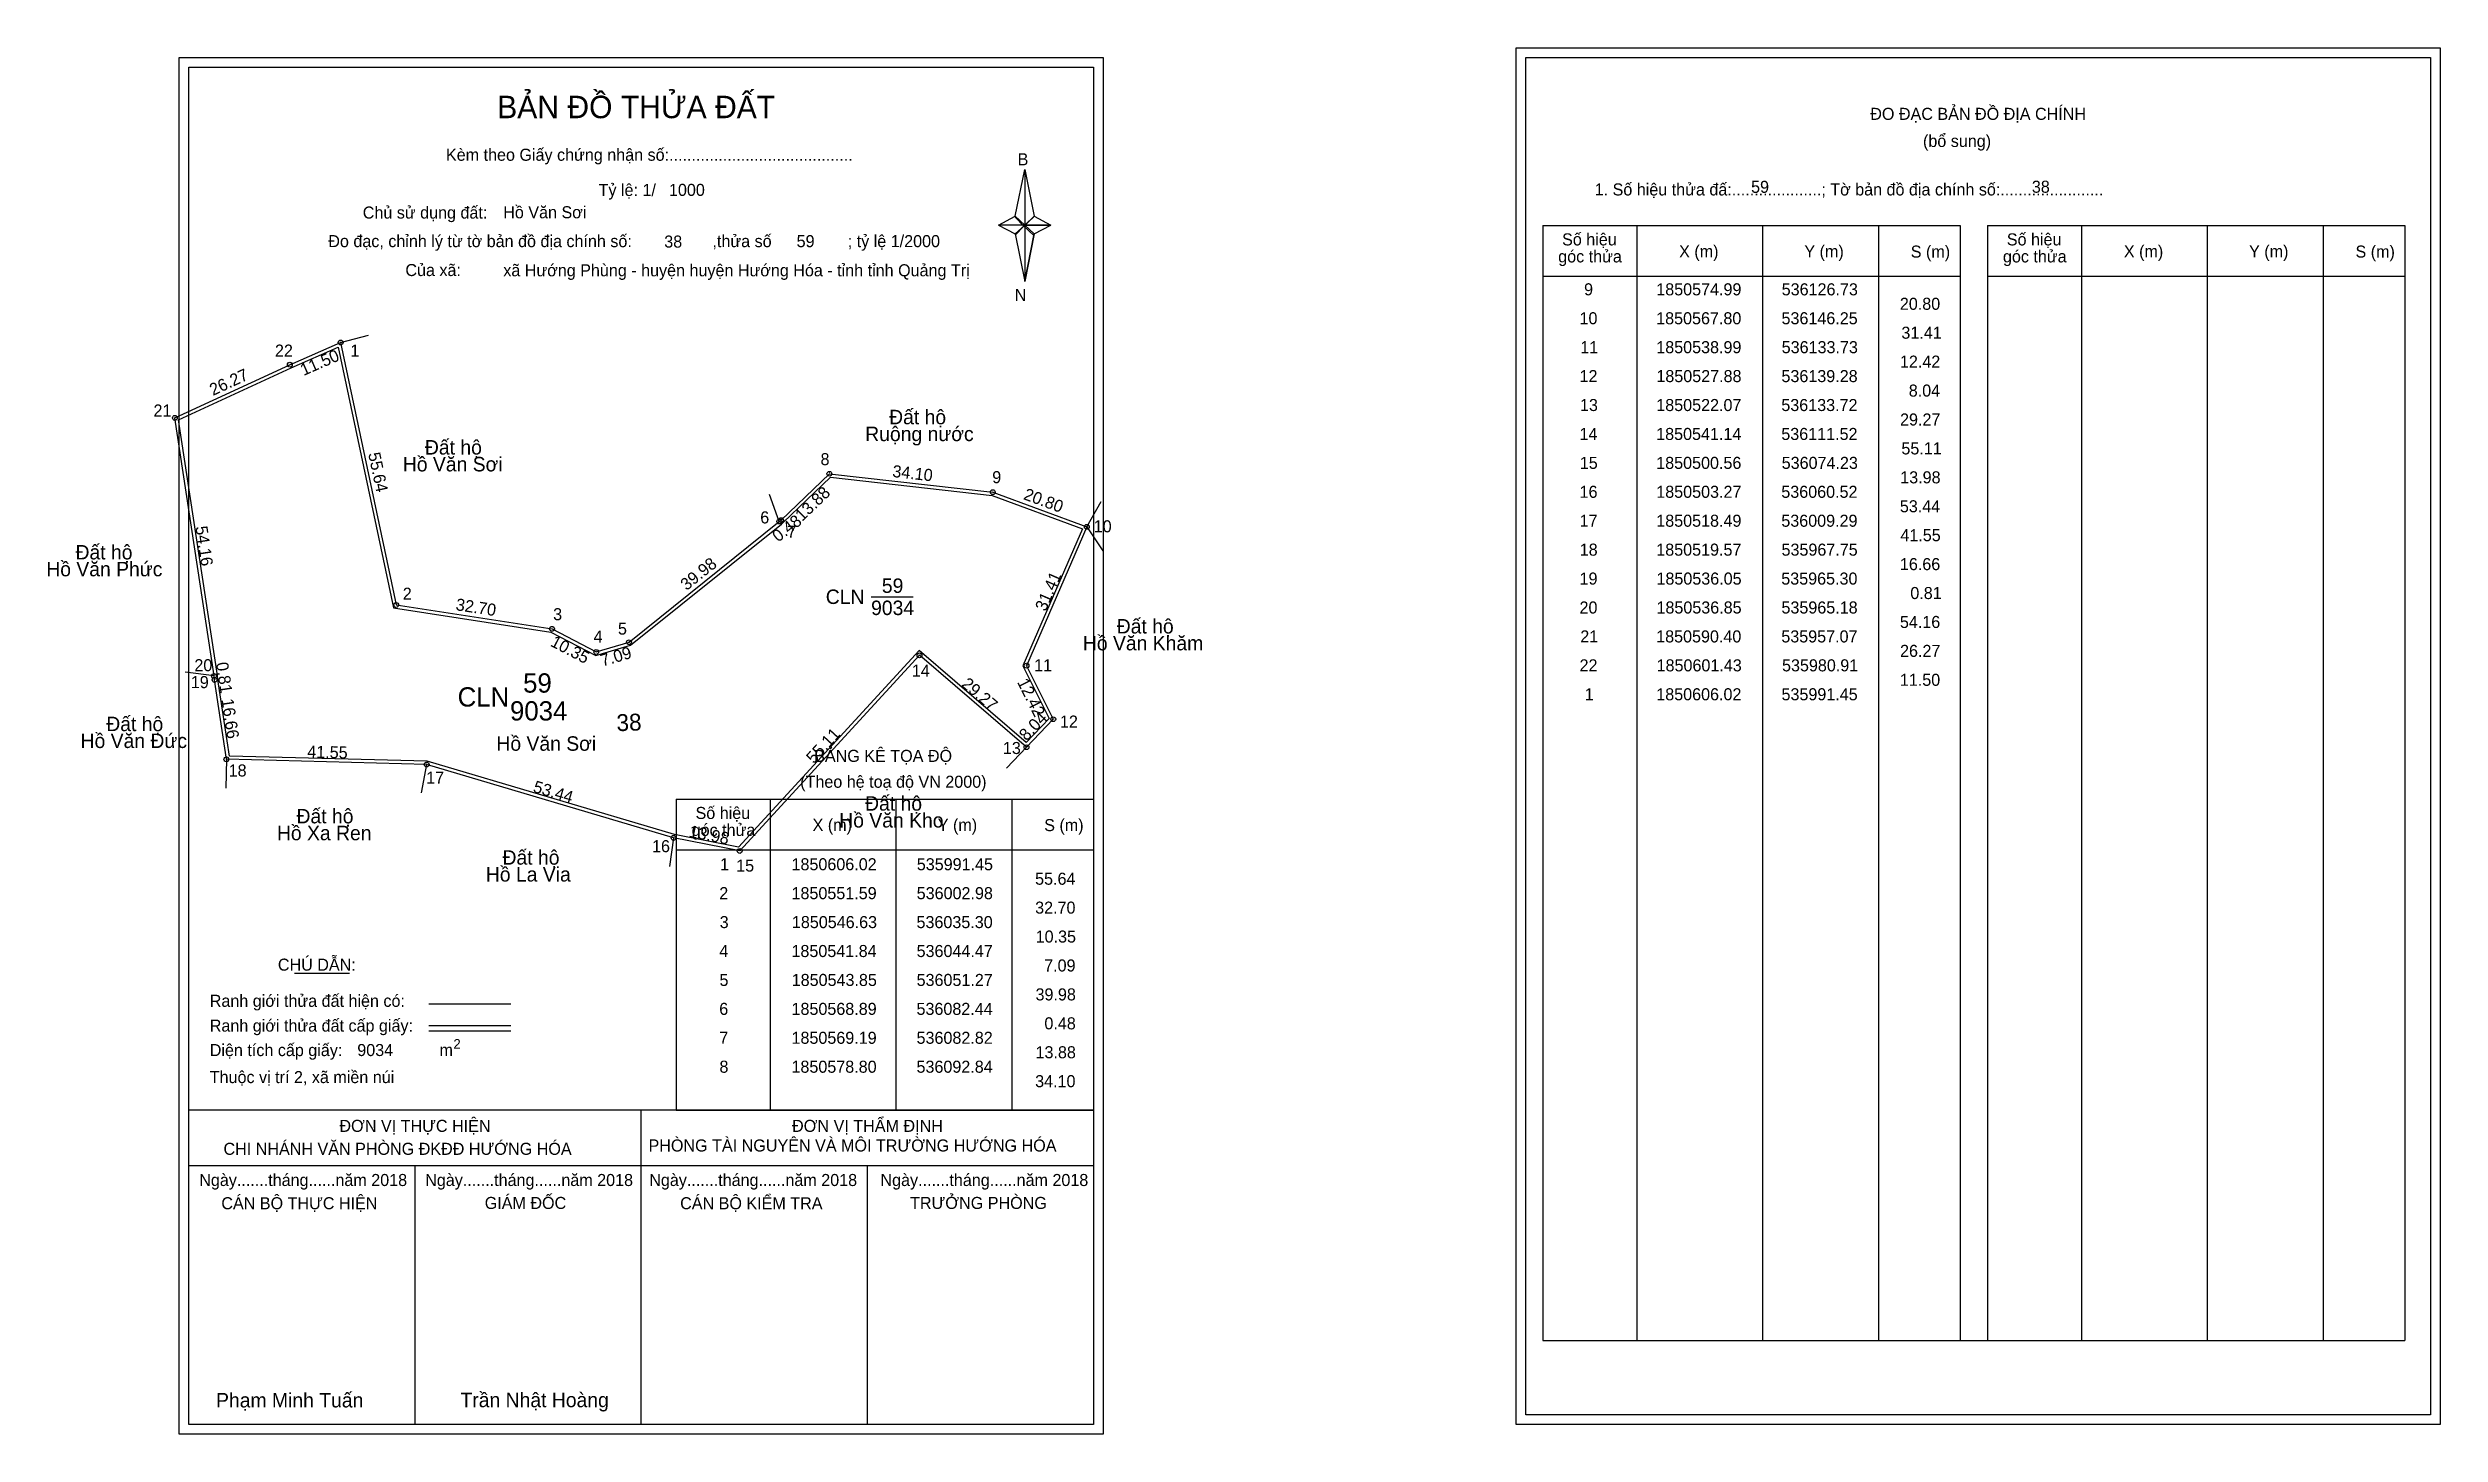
# Model space of a CAD drawing. Extents: x 535931 to 536427, y 1850380 to 1850667.
import ezdxf

# ---------------------------------------------------------------- set-up
doc = ezdxf.new("R2010")
doc.units = 0
for name, color, linetype in [('Level 1', 7, 'Continuous'), ('Level 10', 7, 'Continuous'), ('Level 11', 7, 'Continuous'), ('Level 13', 7, 'Continuous'), ('Level 2', 7, 'Continuous'), ('Level 27', 7, 'Continuous'), ('Level 3', 7, 'Continuous'), ('Level 36', 7, 'Continuous'), ('Level 4', 7, 'Continuous'), ('Level 49', 7, 'Continuous'), ('Level 5', 7, 'Continuous'), ('Level 53', 7, 'Continuous'), ('Level 55', 7, 'Continuous'), ('Level 6', 7, 'Continuous'), ('Level 63', 7, 'Continuous'), ('Level 7', 7, 'Continuous'), ('Level 9', 7, 'Continuous')]:
    doc.layers.add(name, color=color, linetype=linetype)

msp = doc.modelspace()

# ---------------------------------------------------------------- linework, layer by layer
at = {"layer": 'Level 1'}
for p, q in [((535959.96, 1850663.15), (535959.96, 1850663.15)), ((536237.28, 1850665.15), (536237.28, 1850665.15)), ((536131.38, 1850632.27), (536133.35, 1850641.91)), ((536133.35, 1850641.91), (536133.35, 1850630.39)), ((536133.35, 1850641.91), (536135.31, 1850632.27)), ((536127.93, 1850630.39), (536131.38, 1850632.27)), ((536131.38, 1850632.27), (536133.35, 1850630.39)), ((536133.2, 1850630.17), (536131.38, 1850632.05)), ((536135.17, 1850632.05), (536133.2, 1850630.17)), ((536133.2, 1850630.17), (536135.17, 1850632.05)), ((536135.31, 1850632.27), (536133.35, 1850630.39)), ((536133.35, 1850630.39), (536131.38, 1850628.55)), ((536133.2, 1850630.17), (536131.38, 1850628.33)), ((536131.38, 1850628.33), (536133.2, 1850630.17)), ((536131.38, 1850628.55), (536133.35, 1850618.69)), ((536135.17, 1850628.33), (536133.2, 1850630.17)), ((536133.35, 1850630.39), (536133.35, 1850618.69)), ((536133.35, 1850630.39), (536138.76, 1850630.39)), ((536133.35, 1850630.39), (536135.31, 1850628.55)), ((536135.31, 1850628.55), (536133.35, 1850618.69)), ((536135.31, 1850628.55), (536138.76, 1850630.39)), ((536240.81, 1850630.3), (536327.41, 1850630.3)), ((536260.4, 1850399.03), (536260.4, 1850630.3)), ((536286.47, 1850399.03), (536286.47, 1850630.3)), ((536310.45, 1850630.3), (536310.45, 1850399.03)), ((536327.41, 1850630.3), (536327.41, 1850399.03)), ((536333.07, 1850630.3), (536419.67, 1850630.3)), ((536352.66, 1850399.03), (536352.66, 1850630.3)), ((536378.73, 1850399.03), (536378.73, 1850630.3)), ((536402.7, 1850630.3), (536402.7, 1850399.03)), ((536419.67, 1850630.3), (536419.67, 1850399.03)), ((536240.81, 1850619.77), (536327.41, 1850619.77)), ((536333.07, 1850619.77), (536419.67, 1850619.77)), ((536061.05, 1850511.33), (536147.65, 1850511.33)), ((536080.64, 1850446.8), (536080.64, 1850511.33)), ((536106.71, 1850446.8), (536106.71, 1850511.33)), ((536130.68, 1850511.33), (536130.68, 1850446.8)), ((536061.05, 1850500.8), (536147.65, 1850500.8)), ((535981.87, 1850475.22), (535993.28, 1850475.22)), ((536009.74, 1850468.81), (536026.75, 1850468.81)), ((536009.74, 1850464.37), (536026.75, 1850464.37)), ((536009.74, 1850463.27), (536026.75, 1850463.27)), ((536066.78, 1850446.8), (535959.95, 1850446.8)), ((536147.65, 1850446.8), (536042.81, 1850446.8)), ((536053.8, 1850381.58), (536053.8, 1850446.8)), ((536061.05, 1850446.8), (536147.65, 1850446.8)), ((536147.65, 1850435.25), (535959.95, 1850435.25)), ((536006.88, 1850381.58), (536006.88, 1850435.25)), ((536100.73, 1850381.58), (536100.73, 1850435.25)), ((536240.81, 1850399.03), (536419.67, 1850399.03)), ((536424.98, 1850383.58), (536424.98, 1850383.58)), ((536147.65, 1850381.58), (536147.65, 1850381.58))]:
    msp.add_line(p, q, dxfattribs=at)
for points in [[(536131.38, 1850632.27), (536133.35, 1850641.91), (536133.35, 1850630.39)], [(536133.35, 1850630.39), (536135.31, 1850632.27), (536138.76, 1850630.39)], [(536127.93, 1850630.39), (536131.38, 1850628.55), (536133.35, 1850630.39)], [(536133.35, 1850630.39), (536133.35, 1850618.69), (536135.31, 1850628.55)]]:
    msp.add_lwpolyline(points, close=True, dxfattribs=at)
at = {"layer": 'Level 10'}
for p, q in [((536074.23, 1850500.56), (536111.52, 1850541.14)), ((536133.72, 1850522.07), (536139.28, 1850527.88))]:
    msp.add_line(p, q, dxfattribs=at)
for points in [[(536009.29, 1850518.49), (535967.75, 1850519.57), (535965.3, 1850536.05), (535965.18, 1850536.85), (535957.07, 1850590.4), (535980.91, 1850601.43), (535991.45, 1850606.02), (536002.98, 1850551.59), (536035.3, 1850546.63), (536044.47, 1850541.84), (536051.27, 1850543.85), (536082.44, 1850568.89), (536082.82, 1850569.19), (536092.84, 1850578.8), (536126.73, 1850574.99), (536146.25, 1850567.8), (536133.73, 1850538.99), (536139.28, 1850527.88), (536133.72, 1850522.07), (536111.52, 1850541.14), (536074.23, 1850500.56), (536060.52, 1850503.27)], [(536009.4, 1850519.19), (535968.36, 1850520.25), (535965.99, 1850536.15), (535965.87, 1850536.95), (535957.84, 1850589.99), (535981.2, 1850600.79), (535990.94, 1850605.04), (536002.4, 1850550.97), (536035.08, 1850545.96), (536044.4, 1850541.09), (536051.6, 1850543.22), (536082.88, 1850568.34), (536083.28, 1850568.66), (536093.09, 1850578.07), (536126.57, 1850574.3), (536145.31, 1850567.4), (536132.96, 1850538.97), (536138.43, 1850528.01), (536133.67, 1850523.03), (536111.46, 1850542.11), (536073.98, 1850501.32), (536060.69, 1850503.95)]]:
    msp.add_lwpolyline(points, close=True, dxfattribs=at)
at = {"layer": 'Level 11'}
for centre in [(535991.45, 1850606.02), (535980.91, 1850601.43), (535957.07, 1850590.4), (536092.84, 1850578.8), (536126.73, 1850574.99), (536082.44, 1850568.89), (536082.82, 1850569.19), (536146.25, 1850567.8), (536002.98, 1850551.59), (536035.3, 1850546.63), (536044.47, 1850541.84), (536051.27, 1850543.85), (536111.52, 1850541.14), (535965.18, 1850536.85), (535965.3, 1850536.05), (536133.73, 1850538.99), (536139.28, 1850527.88), (536133.72, 1850522.07), (535967.75, 1850519.57), (536009.29, 1850518.49), (536009.29, 1850518.49), (536060.52, 1850503.27), (536074.23, 1850500.56)]:
    msp.add_circle(centre, 0.5, dxfattribs=at)
at = {"layer": 'Level 27'}
for p, q in [((535991.45, 1850606.02), (535997.26, 1850607.53)), ((536082.44, 1850568.89), (536080.38, 1850574.52)), ((536146.25, 1850567.8), (536149.2, 1850573.03)), ((536146.25, 1850567.8), (536149.53, 1850562.78)), ((535965.18, 1850536.85), (535959.23, 1850537.63)), ((536133.72, 1850522.07), (536129.57, 1850517.73)), ((535967.75, 1850519.57), (535967.63, 1850513.57)), ((536009.29, 1850518.49), (536008.16, 1850512.6)), ((536060.52, 1850503.27), (536059.64, 1850497.33))]:
    msp.add_line(p, q, dxfattribs=at)
at = {"layer": 'Level 3'}
for p, q in [((536240.81, 1850630.3), (536240.81, 1850399.03)), ((536333.07, 1850630.3), (536333.07, 1850399.03)), ((536061.05, 1850511.33), (536061.05, 1850446.8))]:
    msp.add_line(p, q, dxfattribs=at)
at = {"layer": 'Level 63'}
for points in [[(536235.28, 1850667.15), (536426.98, 1850667.15), (536426.98, 1850381.58), (536235.28, 1850381.58)], [(535957.95, 1850665.15), (536149.65, 1850665.15), (536149.65, 1850379.58), (535957.95, 1850379.58)], [(535959.95, 1850663.15), (536147.65, 1850663.15), (536147.65, 1850381.58), (535959.95, 1850381.58)], [(536237.28, 1850665.15), (536424.98, 1850665.15), (536424.98, 1850383.58), (536237.28, 1850383.58)]]:
    msp.add_lwpolyline(points, close=True, dxfattribs=at)
at = {"layer": 'Level 9'}
msp.add_line((536101.48, 1850553.29), (536110.21, 1850553.29), dxfattribs=at)

# ---------------------------------------------------------------- texts
at = {"layer": 'Level 1'}
for s, height, p in [('BẢN ĐỒ THỬA ĐẤT', 4.6657, (536023.92, 1850652.56)), ('ĐO ĐẠC BẢN ĐỒ ĐỊA CHÍNH', 2.5, (536308.76, 1850652.21)), ('Kèm theo Giấy chứng nhận số:.........................................', 2.5, (536013.3, 1850643.73)), ('(bổ sung)', 2.5, (536319.7, 1850646.59)), ('B', 2.5, (536131.89, 1850642.79)), ('1. Số hiệu thửa đấ:....................; Tờ bản đồ địa chính số:.......................', 2.5, (536251.59, 1850636.53)), ('Chủ sử dụng đất:', 2.5, (535996.04, 1850631.74)), ('Đo đạc, chỉnh lý từ tờ bản đồ địa chính số:                  ,thửa số                 ; tỷ lệ 1/2000', 2.5, (535988.89, 1850625.81)), ('Số hiệu', 2.5, (536244.83, 1850626.17)), ('X (m)', 2.5, (536269.11, 1850623.69)), ('Y (m)', 2.5, (536295.09, 1850623.69)), ('S (m)', 2.5, (536317.16, 1850623.64)), ('Số hiệu', 2.5, (536337.09, 1850626.17)), ('X (m)', 2.5, (536361.37, 1850623.69)), ('Y (m)', 2.5, (536387.34, 1850623.69)), ('S (m)', 2.5, (536409.42, 1850623.64)), ('Của xã:', 2.5, (536004.88, 1850619.81)), ('góc thửa', 2.5, (536244.03, 1850622.64)), ('góc thửa', 2.5, (536336.29, 1850622.64)), ('N', 2.5, (536131.29, 1850614.62)), ('BẢNG KÊ TỌA ĐỘ', 2.5, (536089.68, 1850519.03)), ('(Theo hệ toạ độ VN 2000)', 2.5, (536086.78, 1850513.67)), ('Số hiệu', 2.5, (536065.07, 1850507.19)), ('X (m)', 2.5, (536089.35, 1850504.72)), ('Y (m)', 2.5, (536115.32, 1850504.72)), ('S (m)', 2.5, (536137.4, 1850504.67)), ('góc thửa', 2.5, (536064.27, 1850503.66)), ('CHÚ DẪN:', 2.5, (535978.43, 1850475.72)), ('Ranh giới thửa đất hiện có:', 2.5, (535964.3, 1850468.22)), ('Ranh giới thửa đất cấp giấy:', 2.5, (535964.3, 1850463.08)), ('Diện tích cấp giấy:', 2.5, (535964.3, 1850458)), ('m', 2.5, (536011.96, 1850458.02)), ('2', 2, (536014.86, 1850459.53)), ('Thuộc vị trí 2, xã miền núi', 2.5, (535964.3, 1850452.4)), ('ĐƠN VỊ THỰC HIỆN', 2.5, (535991.19, 1850442.28)), ('ĐƠN VỊ THẨM ĐỊNH', 2.5, (536085.09, 1850442.28)), ('CHI NHÁNH VĂN PHÒNG ĐKĐĐ HƯỚNG HÓA', 2.5, (535967.15, 1850437.52)), ('PHÒNG TÀI NGUYÊN VÀ MÔI TRƯỜNG HƯỚNG HÓA', 2.5, (536055.32, 1850438.21)), ('Ngày.......tháng......năm 2018', 2.5, (535962.12, 1850431.05)), ('Ngày.......tháng......năm 2018', 2.5, (536008.99, 1850431.05)), ('Ngày.......tháng......năm 2018', 2.5, (536055.47, 1850431.05)), ('Ngày.......tháng......năm 2018', 2.5, (536103.43, 1850431.05)), ('CÁN BỘ THỰC HIỆN', 2.5, (535966.7, 1850426.23)), ('GIÁM ĐỐC', 2.5, (536021.34, 1850426.29)), ('CÁN BỘ KIỂM TRA', 2.5, (536061.88, 1850426.23)), ('TRƯỞNG PHÒNG', 2.5, (536109.57, 1850426.29)), ('Phạm Minh Tuấn', 3, (535965.61, 1850385.12)), ('Trần Nhật Hoàng', 3, (536016.31, 1850385.17))]:
    msp.add_text(s, height=height, dxfattribs=at).set_placement(p)
at = {"layer": 'Level 11'}
msp.add_text('Tỷ lệ: 1/', height=2.5, dxfattribs=at).set_placement((536044.96, 1850636.42))
at = {"layer": 'Level 13'}
for s, p in [('59', (536103.72, 1850554.09)), ('CLN', (536092.09, 1850551.79)), ('9034', (536101.49, 1850549.49))]:
    msp.add_text(s, height=3, dxfattribs=at).set_placement(p)
at = {"layer": 'Level 2'}
msp.add_text('Hồ Văn Sơi', height=3, dxfattribs=at).set_placement((536023.76, 1850521.34))
at = {"layer": 'Level 3'}
msp.add_text('CLN ', height=4, dxfattribs=at).set_placement((536015.72, 1850530.51))
at = {"layer": 'Level 36'}
for s, p in [('Đất hộ', (536105.23, 1850589.07)), ('Đất hộ', (536008.93, 1850582.79)), ('Ruộng nước', (536100.27, 1850585.57)), ('Hồ Văn Sơi', (536004.35, 1850579.29)), ('Đất hộ', (535936.45, 1850561.03)), ('Hồ Văn Phức', (535930.38, 1850557.53)), ('Đất hộ', (536152.44, 1850545.67)), ('Hồ Văn Khăm', (536145.42, 1850542.17)), ('Đất hộ', (535942.83, 1850525.41)), ('Hồ Văn Đức', (535937.5, 1850521.91)), ('Đất hộ', (536100.24, 1850508.92)), ('Đất hộ', (535982.29, 1850506.28)), ('Hồ Văn Kho', (536094.88, 1850505.42)), ('Hồ Xa Ren', (535978.23, 1850502.78)), ('Hồ La Via', (536021.57, 1850494.21)), ('Đất hộ', (536025.03, 1850497.71))]:
    msp.add_text(s, height=3, dxfattribs=at).set_placement(p)
at = {"layer": 'Level 4'}
msp.add_text('59', height=4, dxfattribs=at).set_placement((536029.3, 1850533.4))
at = {"layer": 'Level 49'}
for s, rotation, p in [('11.50', 23.5323, (535983.75, 1850599.07)), ('26.27', 24.8285, (535964.96, 1850594.93)), ('55.64', 281.9603, (535997.15, 1850582.97)), ('34.10', 353.5856, (536105.81, 1850578.15)), ('13.88', 43.8035, (536087.19, 1850568.81)), ('20.80', 339.7792, (536132.93, 1850573.56)), ('54.16', 278.6118, (535961.3, 1850567.78)), ('0.48', 38.2902, (536082.22, 1850564.51)), ('39.98', 38.7762, (536063.2, 1850554.46)), ('31.41', 66.5116, (536137.69, 1850550.11)), ('32.70', 351.2752, (536015.22, 1850550.52)), ('10.35', 332.4194, (536034.78, 1850543.18)), ('7.09', 16.4671, (536045.78, 1850538.79)), ('0.81', 278.5308, (535965.59, 1850539.54)), ('16.66', 278.4559, (535966.72, 1850531.97)), ('29.27', 319.3371, (536120.05, 1850534.87)), ('12.42', 296.5444, (536131.73, 1850535.61)), ('8.04', 46.2596, (536133.73, 1850523.24)), ('41.55', 358.5107, (535984.51, 1850519.93)), ('55.11', 47.4193, (536089.63, 1850518.5)), ('53.44', 343.4538, (536031.21, 1850512.81)), ('13.98', 348.8187, (536063.56, 1850503.49))]:
    msp.add_text(s, height=2.5, rotation=rotation, dxfattribs=at).set_placement(p)
at = {"layer": 'Level 5'}
msp.add_text('9034', height=4, dxfattribs=at).set_placement((536026.58, 1850527.62))
at = {"layer": 'Level 53'}
for s, p in [('9', (536249.39, 1850615.81)), ('1850574.99', (536264.37, 1850615.81)), ('536126.73', (536290.39, 1850615.81)), ('10', (536248.45, 1850609.81)), ('1850567.80', (536264.35, 1850609.81)), ('536146.25', (536290.35, 1850609.81)), ('20.80', (536314.9, 1850612.81)), ('11', (536248.61, 1850603.81)), ('1850538.99', (536264.37, 1850603.81)), ('536133.73', (536290.39, 1850603.81)), ('31.41', (536315.22, 1850606.81)), ('12.42', (536314.92, 1850600.81)), ('12', (536248.46, 1850597.81)), ('1850527.88', (536264.39, 1850597.81)), ('536139.28', (536290.34, 1850597.81)), ('8.04', (536316.75, 1850594.81)), ('13', (536248.54, 1850591.81)), ('1850522.07', (536264.37, 1850591.81)), ('536133.72', (536290.31, 1850591.81)), ('29.27', (536314.94, 1850588.81)), ('14', (536248.45, 1850585.81)), ('1850541.14', (536264.35, 1850585.81)), ('536111.52', (536290.31, 1850585.81)), ('15', (536248.51, 1850579.81)), ('1850500.56', (536264.36, 1850579.81)), ('536074.23', (536290.39, 1850579.81)), ('55.11', (536315.22, 1850582.81)), ('16', (536248.46, 1850573.81)), ('1850503.27', (536264.37, 1850573.81)), ('536060.52', (536290.31, 1850573.81)), ('13.98', (536314.98, 1850576.81)), ('53.44', (536314.9, 1850570.81)), ('17', (536248.47, 1850567.81)), ('1850518.49', (536264.37, 1850567.81)), ('536009.29', (536290.31, 1850567.81)), ('41.55', (536315.01, 1850564.81)), ('18', (536248.49, 1850561.81)), ('1850519.57', (536264.37, 1850561.81)), ('535967.75', (536290.35, 1850561.81)), ('16.66', (536314.91, 1850558.81)), ('19', (536248.46, 1850555.81)), ('1850536.05', (536264.41, 1850555.81)), ('535965.30', (536290.3, 1850555.81)), ('20', (536248.45, 1850549.81)), ('1850536.85', (536264.41, 1850549.81)), ('535965.18', (536290.34, 1850549.81)), ('0.81', (536317.07, 1850552.81)), ('21', (536248.61, 1850543.81)), ('1850590.40', (536264.35, 1850543.81)), ('535957.07', (536290.31, 1850543.81)), ('54.16', (536314.91, 1850546.81)), ('26.27', (536314.94, 1850540.81)), ('22', (536248.46, 1850537.81)), ('1850601.43', (536264.44, 1850537.81)), ('535980.91', (536290.46, 1850537.81)), ('11.50', (536314.9, 1850534.81)), ('1', (536249.53, 1850531.81)), ('1850606.02', (536264.37, 1850531.81)), ('535991.45', (536290.35, 1850531.81)), ('1', (536070.15, 1850496.55)), ('1850606.02', (536084.98, 1850496.55)), ('535991.45', (536110.97, 1850496.55)), ('2', (536070, 1850490.55)), ('1850551.59', (536084.98, 1850490.55)), ('536002.98', (536110.95, 1850490.55)), ('55.64', (536135.51, 1850493.55)), ('3', (536070.08, 1850484.55)), ('1850546.63', (536085.06, 1850484.55)), ('536035.30', (536110.91, 1850484.55)), ('32.70', (536135.52, 1850487.55)), ('10.35', (536135.63, 1850481.55)), ('4', (536069.99, 1850478.55)), ('1850541.84', (536084.97, 1850478.55)), ('536044.47', (536110.93, 1850478.55)), ('7.09', (536137.39, 1850475.55)), ('5', (536070.04, 1850472.55)), ('1850543.85', (536085.02, 1850472.55)), ('536051.27', (536110.93, 1850472.55)), ('39.98', (536135.6, 1850469.55)), ('6', (536069.99, 1850466.55)), ('1850568.89', (536084.98, 1850466.55)), ('536082.44', (536110.91, 1850466.55)), ('7', (536070, 1850460.55)), ('1850569.19', (536084.98, 1850460.55)), ('536082.82', (536110.92, 1850460.55)), ('0.48', (536137.44, 1850463.55)), ('8', (536070.03, 1850454.55)), ('1850578.80', (536084.97, 1850454.55)), ('536092.84', (536110.91, 1850454.55)), ('13.88', (536135.6, 1850457.55)), ('34.10', (536135.52, 1850451.55))]:
    msp.add_text(s, height=2.5, dxfattribs=at).set_placement(p)
at = {"layer": 'Level 55'}
for s, height, p in [('1', 0.4, (535991.34, 1850606.02)), ('89', 0.11, (535991.37, 1850605.91)), ('0', 0.11, (535991.41, 1850605.91)), ('0', 0.11, (535991.41, 1850605.91)), ('22', 0.4, (535980.63, 1850601.43)), ('89', 0.11, (535980.83, 1850601.32)), ('21', 0.4, (535956.81, 1850590.4)), ('89', 0.11, (535956.99, 1850590.29)), ('8', 0.4, (536092.71, 1850578.8)), ('0', 0.11, (536092.8, 1850578.69)), ('0', 0.11, (536092.8, 1850578.69)), ('9', 0.4, (536126.59, 1850574.99)), ('0', 0.11, (536126.69, 1850574.88)), ('0', 0.11, (536126.69, 1850574.88)), ('6', 0.4, (536082.3, 1850568.89)), ('0', 0.11, (536082.4, 1850568.78)), ('0', 0.11, (536082.4, 1850568.78)), ('0', 0.11, (536082.4, 1850568.78)), ('0', 0.11, (536082.4, 1850568.78)), ('7', 0.4, (536082.69, 1850569.19)), ('0', 0.11, (536082.78, 1850569.08)), ('0', 0.11, (536082.78, 1850569.08)), ('10', 0.4, (536145.97, 1850567.8)), ('81', 0.11, (536146.18, 1850567.69)), ('0', 0.11, (536146.21, 1850567.69)), ('0', 0.11, (536146.21, 1850567.69)), ('2', 0.4, (536002.84, 1850551.59)), ('0', 0.11, (536002.94, 1850551.48)), ('0', 0.11, (536002.94, 1850551.48)), ('3', 0.4, (536035.18, 1850546.63)), ('0', 0.11, (536035.26, 1850546.52)), ('0', 0.11, (536035.26, 1850546.52)), ('4', 0.4, (536044.33, 1850541.84)), ('0', 0.11, (536044.43, 1850541.73)), ('0', 0.11, (536044.43, 1850541.73)), ('5', 0.4, (536051.14, 1850543.85)), ('0', 0.11, (536051.23, 1850543.74)), ('0', 0.11, (536051.23, 1850543.74)), ('14', 0.4, (536111.23, 1850541.14)), ('20', 0.4, (535964.9, 1850536.85)), ('19', 0.4, (535965.02, 1850536.05)), ('111', 0.11, (535965.07, 1850536.74)), ('89', 0.11, (535965.1, 1850536.74)), ('0', 0.11, (536111.48, 1850541.03)), ('11', 0.4, (536133.47, 1850538.99)), ('81', 0.11, (536133.66, 1850538.88)), ('111', 0.11, (535965.19, 1850535.94)), ('12', 0.4, (536139, 1850527.88)), ('81', 0.11, (536139.21, 1850527.77)), ('13', 0.4, (536133.45, 1850522.07)), ('81', 0.11, (536133.65, 1850521.96)), ('0', 0.11, (536133.68, 1850521.96)), ('18', 0.4, (535967.47, 1850519.57)), ('116', 0.11, (535967.63, 1850519.46)), ('111', 0.11, (535967.64, 1850519.46)), ('17', 0.4, (536009.01, 1850518.49)), ('116', 0.11, (536009.17, 1850518.38)), ('94', 0.11, (536009.21, 1850518.38)), ('16', 0.4, (536060.24, 1850503.27)), ('94', 0.11, (536060.44, 1850503.16)), ('0', 0.11, (536060.48, 1850503.16)), ('15', 0.4, (536073.95, 1850500.56)), ('0', 0.11, (536074.19, 1850500.45))]:
    msp.add_text(s, height=height, dxfattribs=at).set_placement(p)
at = {"layer": 'Level 6'}
for s, p in [('1000', (536059.56, 1850636.44)), ('59', (536284.04, 1850637.07)), ('38', (536342.28, 1850637.09)), ('Hồ Văn Sơi', (536025.18, 1850631.8)), ('38', (536058.58, 1850625.72)), ('59', (536086.04, 1850625.8)), ('xã Hướng Phùng - huyện huyện Hướng Hóa - tỉnh tỉnh Quảng Trị', (536025.19, 1850619.76)), ('9034', (535994.9, 1850458.01))]:
    msp.add_text(s, height=2.5, dxfattribs=at).set_placement(p)
at = {"layer": 'Level 7'}
msp.add_text('38', height=3.5, rotation=2, dxfattribs=at).set_placement((536048.73, 1850525.39))
at = {"layer": 'Level 9'}
for s, p in [('22', (535977.83, 1850603.1)), ('1', (535993.47, 1850603.09)), ('21', (535952.63, 1850590.67)), ('8', (536091, 1850580.58)), ('9', (536126.62, 1850576.85)), ('6', (536078.5, 1850568.5)), ('7', (536084.08, 1850565.53)), ('10', (536147.67, 1850566.65)), ('2', (536004.33, 1850552.67)), ('3', (536035.53, 1850548.42)), ('5', (536048.98, 1850545.44)), ('4', (536043.92, 1850543.77)), ('19', (535960.37, 1850534.33)), ('20', (535961.11, 1850537.84)), ('14', (536109.93, 1850536.7)), ('11', (536135.31, 1850537.83)), ('12', (536140.67, 1850526.15)), ('13', (536128.83, 1850520.66)), ('18', (535968.22, 1850516)), ('17', (536009.19, 1850514.51)), ('16', (536056.05, 1850500.3)), ('15', (536073.5, 1850496.27))]:
    msp.add_text(s, height=2.5, dxfattribs=at).set_placement(p)

doc.saveas('drawing.dxf')
